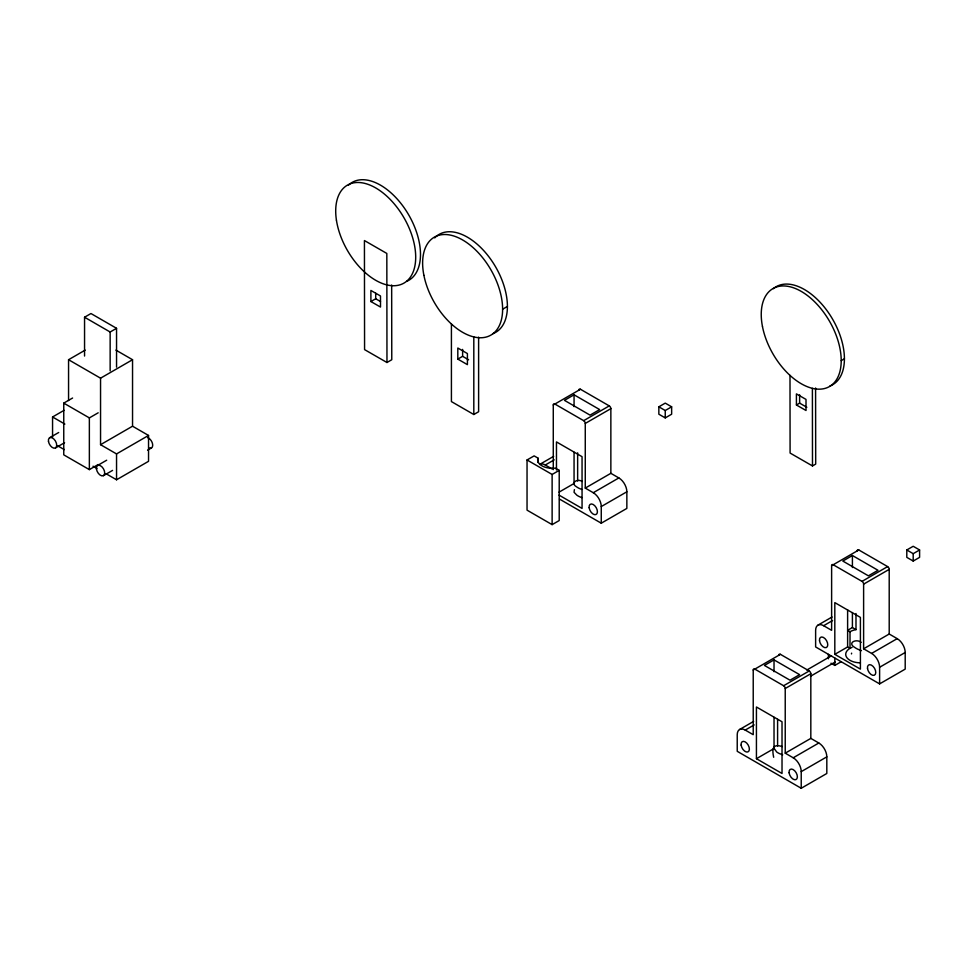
<?xml version="1.0" encoding="UTF-8"?>
<svg xmlns="http://www.w3.org/2000/svg" width="968" height="968" viewBox="0 0 968 968"><rect width="100%" height="100%" fill="white"/><g stroke="black" fill="none" stroke-linecap="round" stroke-linejoin="round"><path stroke-width="1.45" d="M851.465 653.92L851.622 653.158M773.674 757.279C771.508 747.465 773.698 743.835 782.217 746.558M574.399 489.626L574.048 492.276L576.795 495.132A18.852 10.89 0 0 0 579.469 496.681L581.877 497.637M84.555 356.042L84.555 317.226L90.956 313.535L116.547 328.309L116.547 367.126M84.555 317.226L110.146 332.012L116.547 328.309M68.559 400.522L68.559 359.721L85.196 350.114M100.551 378.185L132.543 359.721L132.543 426.21L100.551 444.687L100.551 378.185L68.559 359.721M98.192 464.519L89.358 469.625L63.755 454.851L63.755 403.124L72.6 398.017M52.562 437.088L52.562 416.978L64.082 410.323M49.622 437.742L58.697 432.502M63.755 403.124L89.358 417.898L98.192 412.804M55.503 447.93L64.578 442.691M370.901 301.544L380.509 307.062L380.484 295.978L370.889 290.448L370.901 301.544L375.705 298.773L380.509 301.532M100.551 444.687L116.547 453.919L148.54 435.455L148.54 461.312L116.547 479.777L106.105 473.751M97.611 465.451L106.686 460.211M103.491 475.639L112.566 470.4M147.596 450.18L151.48 447.93M386.97 362.504L386.825 253.447L364.428 240.548L364.573 349.617L386.97 362.504L391.774 359.733L391.665 285.04M502.61 309.228L507.401 306.457M457.816 359.104L467.411 364.646L467.411 353.562L457.816 348.02L457.816 359.104L462.619 356.333L468.609 359.793M451.415 324.002L451.415 401.587L473.812 414.51L478.615 411.739L478.615 337.142M553.273 404.975L580.461 389.269L609.259 405.894A2.263 1.307 60 0 1 610.856 408.665L610.856 473.316L585.265 488.09L585.265 423.439A2.263 1.307 60 0 0 583.668 420.669L554.87 404.043A2.263 1.307 60 0 0 553.273 404.975L553.273 469.625M574.06 394.811L564.465 400.353L590.056 415.127L599.664 409.585L574.06 394.811L574.06 406.633M583.668 420.669L609.259 405.894M585.265 423.439L610.856 408.665M527.04 459.969L534.13 455.88L537.966 458.094A14.701 8.494 0 0 0 555.366 468.137L559.214 470.363L559.214 520.542L552.123 524.632L527.04 510.148L527.04 459.969L552.123 474.453L559.214 470.363M553.696 456.315L539.612 464.446A11.313 6.534 60 0 1 545.274 465.003L552.123 468.96M545.274 465.003L554.228 459.836M658.845 406.814L665.246 403.124L671.647 406.814L671.647 414.207L665.246 417.898L658.845 414.207L658.845 406.814L665.246 410.517L671.647 406.814M559.032 492.155L574.06 483.48L574.06 452.225M585.265 488.09L593.263 492.712L618.854 477.938A11.313 6.534 60 0 1 626.853 491.792L626.853 508.418L601.261 523.192L559.468 499.064M841.216 360.641L844.411 358.789M601.261 523.192L601.261 506.566L626.853 491.792M796.422 404.987L806.029 410.505L806.005 399.409L796.41 393.891L796.422 404.987L799.629 403.136L806.828 407.274M789.997 375.39L790.094 453.06L812.491 465.947L815.697 464.108L815.588 387.986M831.621 565.675L858.81 549.969L887.608 566.595A2.263 1.307 60 0 1 889.205 569.365L889.205 634.016L863.613 648.802L863.613 584.152A2.263 1.307 60 0 0 862.016 581.381L833.218 564.755A2.263 1.307 60 0 0 831.621 565.675L831.621 630.325L823.623 625.703A11.313 6.534 60 0 0 815.625 630.325L815.625 646.951L879.61 683.892L905.201 669.118L905.201 652.492A11.313 6.534 60 0 0 897.203 638.638L889.205 634.016M852.409 555.511L842.813 561.053L868.405 575.839L878.012 570.297L852.409 555.511L852.409 567.526M906.798 549.969L913.199 546.279L919.6 549.969L919.6 557.362L913.199 561.053L906.798 557.362L906.798 549.969L913.199 553.672L919.6 549.969M862.016 581.381L887.608 566.595M863.613 584.152L889.205 569.365M817.96 625.146L832.044 617.015M823.623 625.703L832.577 620.536M753.225 670.038L780.426 654.344L809.224 670.969A2.263 1.307 60 0 1 810.821 673.74L810.821 738.39L785.23 753.165L785.23 688.514A2.263 1.307 60 0 0 783.62 685.743L754.834 669.118A2.263 1.307 60 0 0 753.225 670.038L753.225 734.688L745.227 730.078A11.313 6.534 60 0 0 737.229 734.688L737.229 751.313L801.226 788.267L826.817 773.48L826.817 756.855A11.313 6.534 60 0 0 818.819 743L810.821 738.39M774.025 659.886L764.43 665.427L790.021 680.201L799.616 674.66L774.025 659.886L774.025 671.707M855.99 629.624L852.409 627.554L847.617 630.325L850.013 631.717A14.701 8.494 0 0 1 855.99 629.624L855.99 613.53M806.816 670.025L831.512 655.772M834.815 654.344L860.407 669.118L860.407 617.39L834.815 602.616L834.815 654.344L847.617 646.951L850.013 648.342L850.013 631.717M783.62 685.743L809.224 670.969M785.23 688.514L810.821 673.74M810.434 676.293L835.13 662.039M830.98 663.213L834.815 665.427L841.216 661.725M739.576 729.509L753.649 721.39M863.613 648.802L871.611 653.412L897.203 638.638M745.227 730.078L754.193 724.899M879.61 683.892L879.61 667.267L905.201 652.492M756.431 758.706L782.023 773.48L782.023 721.765L756.431 706.991L756.431 758.706L774.025 748.542M785.23 753.165L793.228 757.787L818.819 743M801.226 788.267L801.226 771.641L826.817 756.855M582.252 481.483C577.448 478.144 569.644 483.08 576.795 486.977A18.852 10.89 0 0 0 579.469 488.513L581.877 489.469M782.688 754.798L779.421 753.588A18.852 10.89 0 0 1 776.76 752.051L773.674 747.853M861.435 650.641L857.938 649.286A22.445 12.959 0 0 1 855.022 647.616C846.71 643.03 856.075 638.299 861.181 642.341M610.856 473.316L618.854 477.938M559.032 495.12L582.058 508.418L582.058 456.69L556.467 441.916L556.467 469.988M115.906 350.114L132.543 359.721M132.543 426.21L148.54 435.455M52.562 416.978L64.868 424.081M57.777 445.861L64.311 449.624M93.037 466.213L96.957 468.476M812.394 388.337L812.491 465.947M799.616 394.811L799.629 403.136M375.693 293.219L375.705 298.773M913.199 553.672L913.199 561.053M852.409 612.55L852.409 627.554M847.617 609.852L847.617 646.951M834.815 658.034L834.815 665.427M828.414 654.344L828.414 658.772M777.594 719.357L777.594 746.074M774.025 717.3L774.025 747.03M665.246 410.517L665.246 417.898M577.642 452.83L577.642 481.011M552.123 474.453L552.123 524.632M537.966 458.094L537.966 462.522M473.812 336.937L473.812 414.51M462.619 349.4L462.619 356.333M116.547 453.919L116.547 479.777M110.146 332.012L110.146 370.829M89.358 417.898L89.358 469.625M593.263 492.712A11.313 6.534 60 0 1 601.261 506.566M578.864 390.189A2.263 1.307 60 0 1 580.461 389.269M773.371 288.67A56.555 32.658 60 0 1 832.565 319.137A56.555 32.658 60 0 1 829.927 386.002M348.48 185.178A56.555 32.658 60 0 1 407.746 213.275A56.555 32.658 60 0 1 406.693 281.361M434.717 237.898A56.555 32.658 60 0 1 494.563 265.123A56.555 32.658 60 0 1 492.93 333.657M793.228 757.787A11.313 6.534 60 0 1 801.226 771.641M778.829 655.263A2.263 1.307 60 0 1 780.426 654.344M860.407 662.826A14.701 8.494 0 0 1 846.371 656.861A14.701 8.494 0 0 1 852.082 647.35M871.611 653.412A11.313 6.534 60 0 1 879.61 667.267M857.212 550.901A2.263 1.307 60 0 1 858.81 549.969M147.656 437.633A5.881 3.4 60 0 1 152.605 444.167A5.881 3.4 60 0 1 149.423 448.039M589.149 507.728A5.881 3.4 60 0 0 595.877 514.577A5.881 3.4 60 0 0 594.751 505.707A5.881 3.4 60 0 0 589.149 507.728M762.494 326.688A56.555 32.658 60 0 0 829.213 386.692A56.555 32.658 60 0 0 811.958 299.269A56.555 32.658 60 0 0 762.494 326.688M336.428 220.172A56.555 32.658 60 0 0 401.889 284.132A56.555 32.658 60 0 0 388.785 198.017A56.555 32.658 60 0 0 336.428 220.172M423.887 275.299A56.555 32.658 60 0 0 490.619 335.267A56.555 32.658 60 0 0 473.34 247.832A56.555 32.658 60 0 0 423.887 275.299M789.114 772.791A5.881 3.4 60 0 0 795.841 779.651A5.881 3.4 60 0 0 794.704 770.782A5.881 3.4 60 0 0 789.114 772.791M741.125 745.082A5.881 3.4 60 0 0 747.853 751.942A5.881 3.4 60 0 0 746.715 743.073A5.881 3.4 60 0 0 741.125 745.082M867.497 668.428A5.881 3.4 60 0 0 874.225 675.277A5.881 3.4 60 0 0 873.1 666.408A5.881 3.4 60 0 0 867.497 668.428M819.509 640.719A5.881 3.4 60 0 0 826.236 647.58A5.881 3.4 60 0 0 825.099 638.711A5.881 3.4 60 0 0 819.509 640.719M48.473 441.396A5.881 3.4 60 0 0 55.285 448.039A5.881 3.4 60 0 0 53.918 439.085A5.881 3.4 60 0 0 48.473 441.396M96.461 469.093A5.881 3.4 60 0 0 103.273 475.748A5.881 3.4 60 0 0 101.906 466.794A5.881 3.4 60 0 0 96.461 469.093"/></g></svg>
